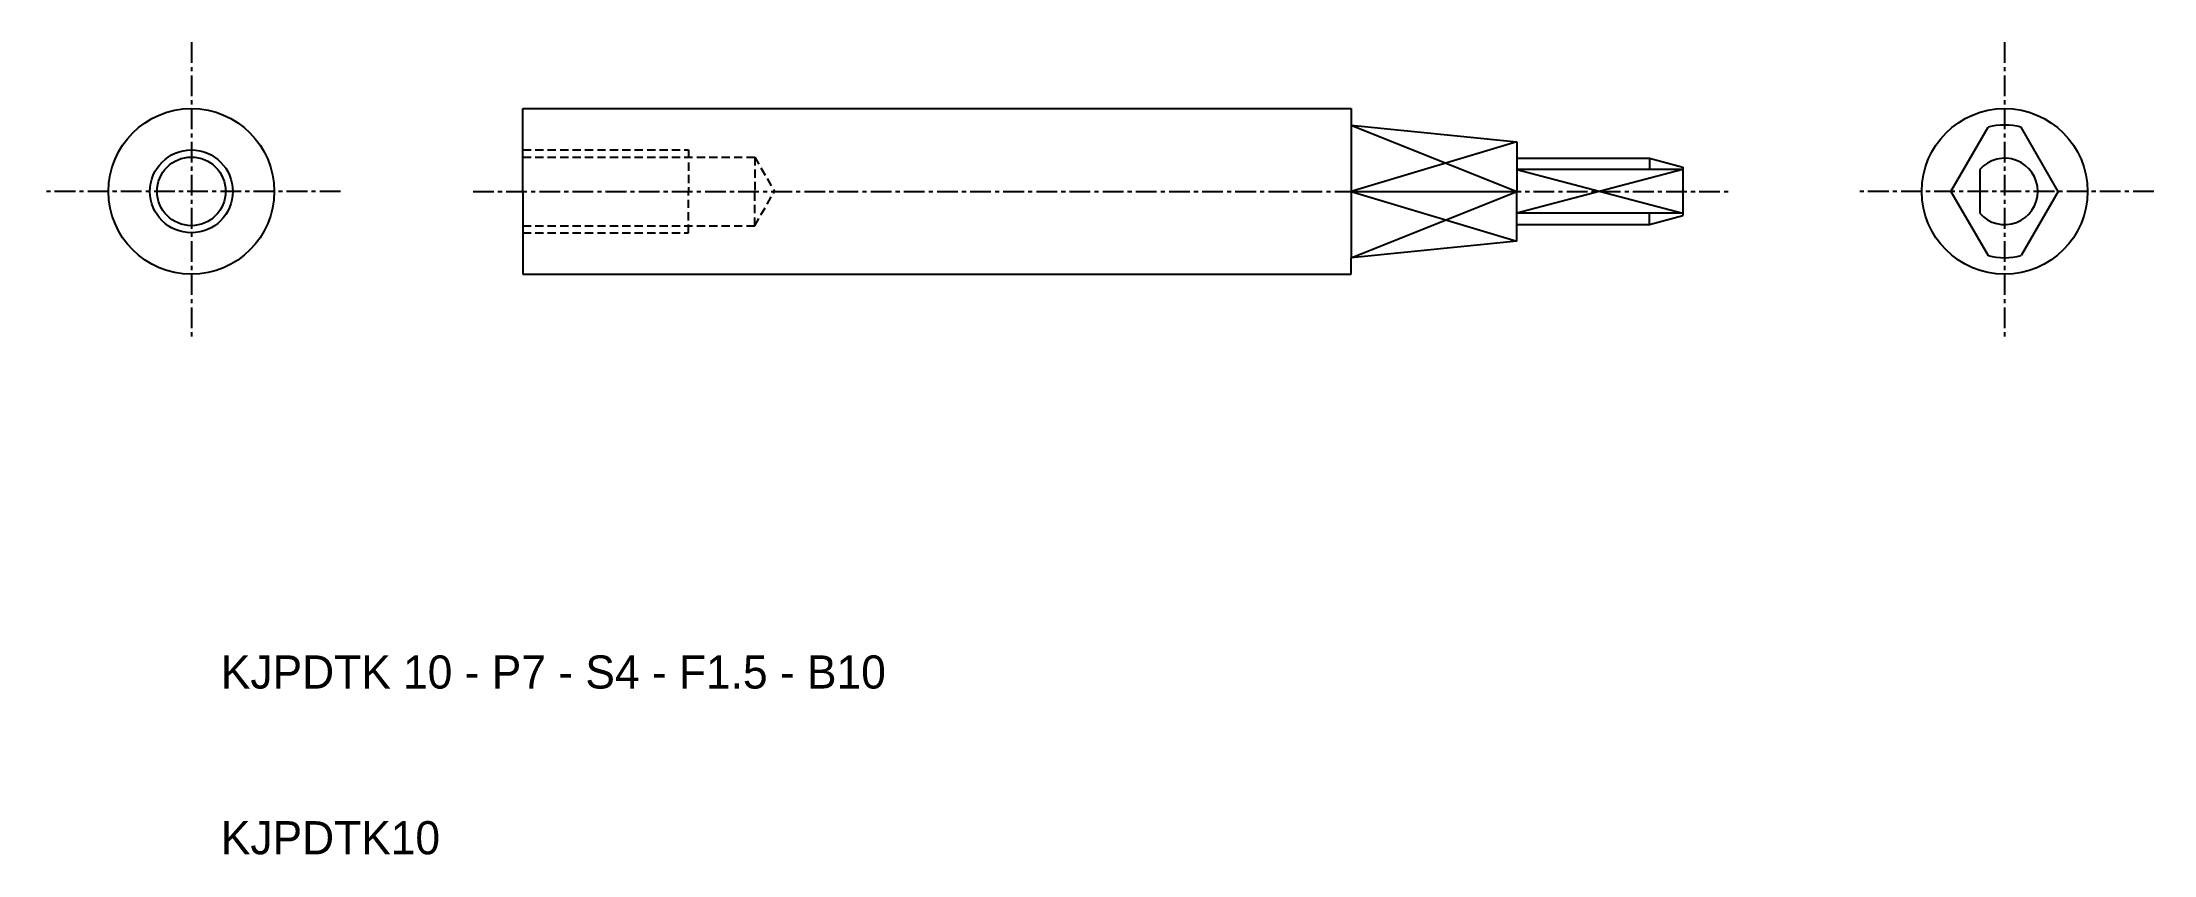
# Model space of a CAD drawing. Extents: x 18 to 145, y 10 to 59.
import ezdxf

# ---------------------------------------------------------------- set-up
doc = ezdxf.new("R2010")
doc.units = 0
doc.linetypes.add('CENTER', pattern=[2, 1.25, -0.25, 0.25, -0.25])
doc.linetypes.add('DASHED', pattern=[0.75, 0.5, -0.25])
doc.layers.get('0').update_dxf_attribs({"linetype": 'CONTINUOUS'})
doc.layers.add('CENTER', color=1, linetype='CENTER')

msp = doc.modelspace()

# ---------------------------------------------------------------- linework, layer by layer
at = {"color": 7, "linetype": 'CONTINUOUS'}
for p, q in [((47, 50), (47, 55)), ((47, 55), (97, 55)), ((97, 55), (97, 54)), ((97, 54), (107, 53)), ((97, 54), (97, 46)), ((133.19, 50), (135.43, 53.87)), ((139.66, 50), (137.43, 53.87)), ((107, 53), (107, 50)), ((107, 53), (107, 53)), ((107, 52), (115, 52)), ((117, 51.32), (107, 51.32)), ((115, 52), (117, 51.46)), ((115, 52), (115, 51.32)), ((117, 51.46), (117, 48.54)), ((134.93, 51.32), (134.93, 48.68)), ((47, 50), (47, 45)), ((97, 50), (107, 50)), ((107, 47), (107, 50)), ((133.19, 50), (135.43, 46.13)), ((139.66, 50), (137.43, 46.13)), ((117, 48.68), (107, 48.68)), ((115, 48), (115, 48.68)), ((115, 48), (117, 48.54)), ((107, 48), (115, 48)), ((107, 47), (97, 46)), ((97, 45), (97, 46)), ((107, 47), (107, 47)), ((47, 45), (97, 45))]:
    msp.add_line(p, q, dxfattribs=at)
at = {"color": 3, "linetype": 'CONTINUOUS'}
for p, q in [((97, 54), (107, 50)), ((107, 53), (97, 50)), ((117, 51.32), (107, 48.68)), ((107, 51.32), (117, 48.68)), ((97, 46), (107, 50)), ((97, 50), (107, 47))]:
    msp.add_line(p, q, dxfattribs=at)
at = {"color": 3, "linetype": 'DASHED'}
for p, q in [((47, 52.5), (57, 52.5)), ((57, 52.5), (57, 50)), ((47, 52.07), (61, 52.07)), ((61, 52.07), (62.19, 50)), ((61, 52.07), (61, 50)), ((57, 47.5), (57, 50)), ((61, 47.93), (62.19, 50)), ((61, 47.93), (61, 50)), ((47, 47.93), (61, 47.93)), ((47, 47.5), (57, 47.5))]:
    msp.add_line(p, q, dxfattribs=at)
at = {"color": 7, "linetype": 'CONTINUOUS'}
for centre, radius in [((27, 50), 5), ((136.43, 50), 5), ((27, 50), 2.07)]:
    msp.add_circle(centre, radius, dxfattribs=at)
at = {"color": 3, "linetype": 'CONTINUOUS'}
msp.add_circle((27, 50), 2.5, dxfattribs=at)
at = {"color": 7, "linetype": 'CONTINUOUS'}
for radius, start, end in [(4, 75.5225, 104.4775), (2, 221.4096, 138.5904), (4, 255.5225, 284.4775)]:
    msp.add_arc((136.43, 50), radius, start, end, dxfattribs=at)
at = {"layer": 'CENTER', "color": 1, "linetype": 'CENTER'}
for p, q in [((27, 59), (27, 41)), ((136.43, 59), (136.43, 41)), ((36, 50), (18, 50)), ((44, 50), (120, 50)), ((145.43, 50), (127.43, 50))]:
    msp.add_line(p, q, dxfattribs=at)

# ---------------------------------------------------------------- texts
at = {"color": 7, "linetype": 'CONTINUOUS'}
for s, p in [('KJPDTK 10 - P7 - S4 - F1.5 - B10', (28.78, 20)), ('KJPDTK10', (28.78, 10))]:
    msp.add_text(s, height=2, dxfattribs=at).set_placement(p)

doc.saveas('drawing.dxf')
